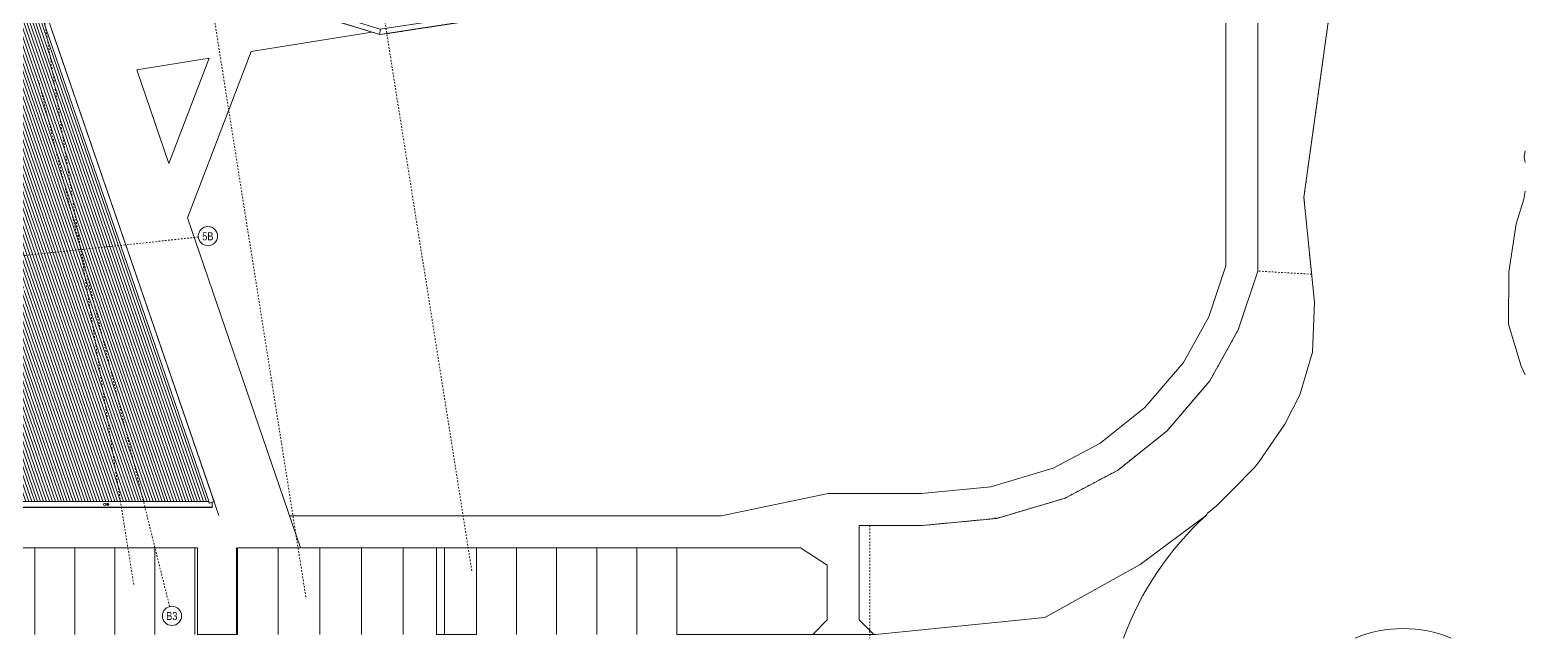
# Model space of a CAD drawing. Header units: metres. Extents: x -2358 to -2216, y 3959 to 4067.
# Drawn here: x -2309.8 to -2216.4, y 3958.9 to 3996.9 of the extents above; entities that cross this region are included whole.
import ezdxf

# ---------------------------------------------------------------- set-up
doc = ezdxf.new("R2010")
doc.units = ezdxf.units.M
doc.linetypes.add('AEC_Double Dash', pattern=[0.039, 0.015, -0.004, 0.006, -0.004, 0.006, -0.004])
doc.linetypes.add('Grid Line', pattern=[0.021, 0.012, -0.003, 0.003, -0.003])
for name, color, linetype, lineweight in [('A-CLNG', 13, 'Continuous', 5), ('A-CLNG-PATT', 13, 'Continuous', 5), ('A-DETL', 90, 'Continuous', 13), ('A-FLOR', 192, 'Continuous', 5), ('A-GENM', 13, 'Continuous', 5), ('A-ROOF', 132, 'Continuous', 5), ('A-ROOF-OTLN', 132, 'Continuous', 5), ('A-ROOF-PATT', 132, 'Continuous', 5), ('C-PROP-LINE', 91, 'AEC_Double Dash', 13), ('C-TOPO', 7, 'Continuous', 5), ('P-SANR-FIXT', 6, 'Continuous', 5), ('S-GRID', 1, 'Continuous', 5), ('S-GRID-IDEN', 1, 'Continuous', 5)]:
    doc.layers.add(name, color=color, linetype=linetype, lineweight=lineweight)
doc.styles.add('Arial Narrow', font='ARIALN.TTF', dxfattribs={"height": 0.5})

# ---------------------------------------------------------------- blocks, each defined once
blk = doc.blocks.new('Downpipe - L Spreader - Default-3252577-ROOF - Part B')
at = {"layer": 'P-SANR-FIXT'}
blk.add_hatch(color=11, dxfattribs=at).paths.add_polyline_path([(-0.04, 2.375), (-0.059, 2.372), (-0.077, 2.365), (-0.093, 2.353), (-0.105, 2.337), (-0.112, 2.319), (-0.115, 2.3), (-0.112, 2.281), (-0.105, 2.262), (-0.093, 2.247), (-0.077, 2.235), (-0.059, 2.228), (-0.04, 2.225), (-0.02, 2.228), (-0.002, 2.235), (0.013, 2.247), (0.025, 2.262), (0.033, 2.281), (0.035, 2.3), (0.033, 2.319), (0.025, 2.337), (0.013, 2.353), (-0.002, 2.365), (-0.02, 2.372)])
for start, end in [(0, 180), (180, 0)]:
    blk.add_arc((-0.04, 2.3), 0.075, start, end, dxfattribs=at)
blk = doc.blocks.new('Downpipe - L Spreader - Default-V12-ROOF - Part B')
at = {"layer": 'P-SANR-FIXT'}
for start, end in [(0, 180), (180, 0)]:
    blk.add_arc((-0.04, 2.3), 0.075, start, end, dxfattribs=at)
blk = doc.blocks.new('Roof Gutters3 - Roof Gutters-1885272-ROOF - Part B')
at = {"layer": 'A-ROOF'}
for p, q in [((-2309.829, 4000.084), (-2298.552, 3967.334)), ((-2309.649, 4000.508), (-2298.261, 3967.435)), ((-2309.645, 4000.509), (-2298.274, 3967.485)), ((-2298.615, 3967.434), (-2298.578, 3967.326)), ((-2298.552, 3967.334), (-2298.578, 3967.326)), ((-2298.261, 3967.435), (-2298.552, 3967.334)), ((-2298.263, 3967.45), (-2298.261, 3967.435))]:
    blk.add_line(p, q, dxfattribs=at)
blk = doc.blocks.new('GT01 - GT01-2642391-ROOF - Part B')
at = {"layer": 'A-GENM'}
for p, q in [((-2348.376, 3967.432), (-2352.563, 3967.432)), ((-2298.615, 3967.432), (-2348.376, 3967.432)), ((-2298.38, 3967.394), (-2298.38, 3967.264)), ((-2298.38, 3967.258), (-2298.377, 3967.089)), ((-2348.376, 3967.089), (-2352.563, 3967.089)), ((-2348.376, 3967.087), (-2352.563, 3967.087)), ((-2352.563, 3967.062), (-2348.376, 3967.062)), ((-2298.377, 3967.089), (-2348.376, 3967.089)), ((-2298.377, 3967.087), (-2348.376, 3967.087)), ((-2348.376, 3967.062), (-2298.377, 3967.062)), ((-2298.377, 3967.089), (-2298.377, 3967.087)), ((-2298.377, 3967.087), (-2298.377, 3967.067))]:
    blk.add_line(p, q, dxfattribs=at)
for centre, major_axis, start_param, end_param in [((-2298.38, 3967.264), (0, 0.0102), 1.570796, 2.233729), ((-2298.377, 3967.068), (0, 0.00646), 3.141593, 4.537366)]:
    blk.add_ellipse(centre, major_axis=major_axis, ratio=0.017376, start_param=start_param, end_param=end_param, dxfattribs=at)
blk = doc.blocks.new('Area 51 Ceiling - External FC - Area 51 Ceiling - External FC-2924300-ROOF - Part B')
at = {"layer": 'A-CLNG-PATT'}
h = blk.add_hatch(dxfattribs=at)
h.set_pattern_fill('FP_2', color=256, style=0, pattern_type=2)
h.set_pattern_definition([(270, (-2340.614, 3941.042), (1.2, 0.00101), []), (0.048, (-2340.614, 3941.042), (3e-06, 2.996), [])])
h.paths.add_polyline_path([(-2298.256, 3967.414), (-2298.264, 3967.433), (-2298.321, 3967.414), (-2298.261, 3967.414)])
at = {"layer": 'A-CLNG'}
for p, q in [((-2298.321, 3967.414), (-2298.256, 3967.414)), ((-2298.256, 3967.414), (-2298.263, 3967.434))]:
    blk.add_line(p, q, dxfattribs=at)
blk = doc.blocks.new('Roof Gutters4 - Roof Gutters-3348027-ROOF - Part B')
at = {"layer": 'A-ROOF'}
for p, q in [((-2236.48, 4012.03), (-2236.396, 4011.501)), ((-2236.453, 4012.035), (-2236.17, 4010.246)), ((-2236.149, 4012.083), (-2235.817, 4009.99)), ((-2236.146, 4012.083), (-2235.812, 4009.971)), ((-2236.17, 4010.246), (-2267.811, 4005.234)), ((-2236.17, 4010.246), (-2236.192, 4010.261)), ((-2235.817, 4009.99), (-2236.17, 4010.246)), ((-2235.817, 4009.99), (-2267.458, 4004.978)), ((-2235.812, 4009.971), (-2267.453, 4004.959)), ((-2235.812, 4009.971), (-2235.817, 4009.99)), ((-2267.811, 4005.234), (-2267.833, 4005.25)), ((-2267.458, 4004.978), (-2267.811, 4005.234)), ((-2267.811, 4005.234), (-2267.001, 4000.121)), ((-2267.453, 4004.959), (-2267.458, 4004.978)), ((-2267.458, 4004.978), (-2266.648, 3999.863)), ((-2267.453, 4004.959), (-2266.643, 3999.844)), ((-2309.502, 4000.505), (-2309.506, 4000.531)), ((-2309.381, 3999.74), (-2309.496, 4000.465)), ((-2309.385, 3999.754), (-2309.453, 4000.183)), ((-2309.197, 4000.553), (-2309.2, 4000.568)), ((-2308.908, 3998.725), (-2309.191, 4000.514)), ((-2309.17, 4000.557), (-2309.173, 4000.572)), ((-2309.09, 4000.049), (-2309.164, 4000.518)), ((-2298.915, 3999.996), (-2308.923, 3998.411)), ((-2298.913, 3999.977), (-2308.917, 3998.392)), ((-2298.892, 4000.311), (-2308.908, 3998.725)), ((-2298.915, 3999.996), (-2298.892, 4000.311)), ((-2298.913, 3999.977), (-2298.915, 3999.996)), ((-2287.905, 3996.607), (-2298.915, 3999.996)), ((-2287.902, 3996.588), (-2298.913, 3999.977)), ((-2298.892, 4000.311), (-2298.891, 4000.33)), ((-2287.881, 3996.922), (-2298.892, 4000.311)), ((-2267.001, 4000.121), (-2287.881, 3996.922)), ((-2267.001, 4000.121), (-2267.023, 4000.136)), ((-2266.648, 3999.863), (-2267.001, 4000.121)), ((-2266.648, 3999.863), (-2287.905, 3996.607)), ((-2266.643, 3999.844), (-2285.07, 3997.022)), ((-2266.643, 3999.844), (-2266.648, 3999.863)), ((-2308.992, 3998.61), (-2308.908, 3998.725)), ((-2308.908, 3998.725), (-2308.892, 3998.746)), ((-2287.905, 3996.607), (-2287.881, 3996.922)), ((-2287.902, 3996.588), (-2287.905, 3996.607)), ((-2287.422, 3996.661), (-2287.902, 3996.588)), ((-2287.881, 3996.922), (-2287.88, 3996.941))]:
    blk.add_line(p, q, dxfattribs=at)
blk = doc.blocks.new('Area 51 Ceiling - External FC1 - Area 51 Ceiling - External FC-3412687-ROOF - Part B')
at = {"layer": 'A-CLNG-PATT'}
h = blk.add_hatch(dxfattribs=at)
h.set_pattern_fill('FP_11', color=256, style=0, pattern_type=2)
h.set_pattern_definition([(189, (-2230.791, 4012.734), (0.37497, -2.36749), []), (279, (-2230.791, 4012.734), (1.185226, 0.187721), [])])
h.paths.add_polyline_path([(-2287.391, 3996.652), (-2284.84, 3997.059), (-2287.425, 3996.663)])
h.paths.add_polyline_path([(-2267.663, 4007.085), (-2257.676, 4008.659), (-2257.68, 4008.669), (-2267.663, 4007.087)])
h.paths.add_polyline_path([(-2257.577, 4008.674), (-2257.39, 4008.704), (-2257.393, 4008.714), (-2257.579, 4008.685)])
h.paths.add_polyline_path([(-2257.291, 4008.72), (-2247.304, 4010.293), (-2247.309, 4010.311), (-2257.292, 4008.73)])
h.paths.add_polyline_path([(-2247.205, 4010.308), (-2247.017, 4010.338), (-2247.022, 4010.357), (-2247.208, 4010.327), (-2247.206, 4010.312)])
h.paths.add_polyline_path([(-2246.919, 4010.354), (-2245.467, 4010.582), (-2245.47, 4010.602), (-2246.922, 4010.373), (-2246.919, 4010.358)])
h.paths.add_polyline_path([(-2236.547, 4011.988), (-2236.475, 4011.999), (-2236.48, 4012.026), (-2236.551, 4012.015), (-2236.549, 4012)])
h = blk.add_hatch(dxfattribs=at)
h.set_pattern_fill('FP_12', color=256, style=0, pattern_type=2)
h.set_pattern_definition([(72.83, (-2239.981, 3982.028), (-2.29304, 0.7085), []), (162.83, (-2239.981, 3982.028), (-0.01664382, -0.053867316), [])])
h.paths.add_polyline_path([(-2287.391, 3996.652), (-2287.425, 3996.663), (-2287.425, 3996.662), (-2287.391, 3996.652)])
at = {"layer": 'A-CLNG'}
for p, q in [((-2287.425, 3996.663), (-2287.391, 3996.652)), ((-2287.391, 3996.652), (-2287.425, 3996.662)), ((-2287.391, 3996.652), (-2284.84, 3997.059)), ((-2284.852, 3997.056), (-2287.391, 3996.652)), ((-2287.391, 3996.652), (-2287.391, 3996.652))]:
    blk.add_line(p, q, dxfattribs=at)
blk = doc.blocks.new('Family - ___-240017-ROOF - Part B')
at = {"layer": 'C-PROP-LINE'}
for p, q in [((-2226.983, 4009.382), (-2230.178, 3986.426)), ((-2230.178, 3986.426), (-2229.692, 3981.63)), ((-2234.28, 3978.15), (-2233.053, 3981.825)), ((-2229.692, 3981.63), (-2233.053, 3981.825)), ((-2236.055, 3974.972), (-2234.28, 3978.15)), ((-2238.72, 3971.855), (-2236.055, 3974.972)), ((-2241.822, 3969.384), (-2238.72, 3971.855)), ((-2245.086, 3967.654), (-2241.822, 3969.384)), ((-2249.163, 3966.443), (-2245.086, 3967.654)), ((-2253.993, 3965.944), (-2249.891, 3966.334)), ((-2249.891, 3966.334), (-2249.163, 3966.443)), ((-2257.301, 3965.944), (-2257.301, 3958.91)), ((-2257.301, 3965.944), (-2253.993, 3965.944))]:
    blk.add_line(p, q, dxfattribs=at)
blk = doc.blocks.new('Grid - A1-3055139-ROOF - Part B')
at = {"layer": 'S-GRID-IDEN'}
blk.add_circle((0, 0), 0.003, dxfattribs=at)

msp = doc.modelspace()

# ---------------------------------------------------------------- hatches: boundary and pattern name
at = {"layer": 'A-ROOF-PATT'}
h = msp.add_hatch(dxfattribs=at)
h.set_pattern_fill('FP_8', color=256, style=0, pattern_type=2)
h.set_pattern_definition([(109, (-3.94, 11.442), (-0.165465751, -0.056974427), [])])
h.paths.add_polyline_path([(-2312.591, 3980.367), (-2312.597, 3980.365), (-2312.597, 3980.366)])
h.paths.add_polyline_path([(-2313.169, 3980.3), (-2313.171, 3980.299), (-2313.175, 3980.299)])
h.paths.add_polyline_path([(-2315.611, 3980.017), (-2315.617, 3980.016), (-2315.617, 3980.016)])
h.paths.add_polyline_path([(-2352.563, 3967.434), (-2298.607, 3967.435), (-2309.848, 4000.081), (-2310.32, 4000.005), (-2310.314, 3999.956), (-2310.483, 3999.929), (-2310.491, 3999.979), (-2310.537, 3999.971), (-2310.53, 3999.922), (-2310.964, 3999.855), (-2310.972, 3999.903), (-2311.033, 3999.892), (-2311.026, 3999.843), (-2311.398, 3999.785), (-2311.406, 3999.834), (-2311.475, 3999.823), (-2311.468, 3999.773), (-2311.956, 3999.698), (-2311.964, 3999.745), (-2312.007, 3999.739), (-2311.999, 3999.689), (-2312.491, 3999.611), (-2312.499, 3999.661), (-2312.506, 3999.66), (-2312.499, 3999.61), (-2312.886, 3999.549), (-2312.894, 3999.598), (-2312.979, 3999.585), (-2312.971, 3999.535), (-2314.374, 3999.313), (-2314.382, 3999.362), (-2314.467, 3999.348), (-2314.46, 3999.3), (-2314.917, 3999.227), (-2314.925, 3999.276), (-2314.948, 3999.273), (-2314.94, 3999.223), (-2315.374, 3999.155), (-2315.382, 3999.204), (-2315.398, 3999.201), (-2315.39, 3999.152), (-2316.328, 3999.004), (-2316.337, 3999.053), (-2316.343, 3999.051), (-2316.337, 3999.002), (-2316.808, 3998.928), (-2316.816, 3998.977), (-2316.863, 3998.969), (-2316.855, 3998.92), (-2317.242, 3998.859), (-2317.25, 3998.908), (-2318.708, 3998.677), (-2318.77, 3999.07), (-2319.639, 3998.931), (-2318.75, 3993.313), (-2318.753, 3993.313), (-2318.665, 3992.953), (-2339.573, 3987.744), (-2340.678, 3990.952), (-2352.563, 3986.794), (-2352.563, 3975.751), (-2350.524, 3975.987), (-2350.54, 3976.126), (-2350.536, 3976.124), (-2350.535, 3976.126), (-2350.37, 3976.145), (-2350.37, 3976.145), (-2350.366, 3976.145), (-2350.35, 3976.007), (-2344.792, 3976.649), (-2344.808, 3976.789), (-2344.804, 3976.787), (-2344.803, 3976.789), (-2344.638, 3976.807), (-2344.638, 3976.808), (-2344.634, 3976.808), (-2344.618, 3976.67), (-2339.06, 3977.312), (-2339.076, 3977.452), (-2339.072, 3977.45), (-2339.071, 3977.452), (-2338.906, 3977.47), (-2338.906, 3977.471), (-2338.902, 3977.471), (-2338.886, 3977.332), (-2333.328, 3977.975), (-2333.344, 3978.115), (-2333.34, 3978.113), (-2333.34, 3978.115), (-2333.174, 3978.133), (-2333.174, 3978.134), (-2333.17, 3978.134), (-2333.155, 3977.995), (-2327.597, 3978.638), (-2327.613, 3978.778), (-2327.609, 3978.776), (-2327.608, 3978.778), (-2327.442, 3978.796), (-2327.442, 3978.797), (-2327.439, 3978.797), (-2327.423, 3978.658), (-2321.865, 3979.301), (-2321.881, 3979.441), (-2321.877, 3979.439), (-2321.876, 3979.44), (-2321.71, 3979.459), (-2321.71, 3979.46), (-2321.707, 3979.46), (-2321.691, 3979.321), (-2316.133, 3979.964), (-2316.149, 3980.104), (-2316.145, 3980.101), (-2316.144, 3980.103), (-2315.978, 3980.122), (-2315.978, 3980.123), (-2315.975, 3980.122), (-2315.959, 3979.983), (-2315.712, 3980.013), (-2315.701, 3980.013), (-2315.182, 3980.074), (-2315.165, 3980.075), (-2312.764, 3980.353), (-2312.755, 3980.355), (-2310.588, 3980.607), (-2310.599, 3980.711), (-2310.052, 3980.774), (-2310.044, 3980.704), (-2310.035, 3980.619), (-2310.582, 3980.556), (-2310.587, 3980.599), (-2310.698, 3980.586), (-2311.066, 3980.543), (-2312.145, 3980.418), (-2312.165, 3980.417), (-2312.193, 3980.413), (-2312.247, 3980.406), (-2312.32, 3980.397), (-2315.958, 3979.976), (-2315.952, 3979.925), (-2315.956, 3979.926), (-2315.957, 3979.924), (-2316.122, 3979.906), (-2316.123, 3979.905), (-2316.126, 3979.905), (-2316.132, 3979.956), (-2321.69, 3979.313), (-2321.684, 3979.262), (-2321.688, 3979.263), (-2321.688, 3979.261), (-2321.854, 3979.243), (-2321.855, 3979.242), (-2321.858, 3979.242), (-2321.864, 3979.293), (-2327.422, 3978.65), (-2327.416, 3978.599), (-2327.42, 3978.6), (-2327.42, 3978.598), (-2327.586, 3978.58), (-2327.587, 3978.579), (-2327.59, 3978.579), (-2327.596, 3978.63), (-2333.154, 3977.987), (-2333.148, 3977.937), (-2333.151, 3977.937), (-2333.152, 3977.935), (-2333.318, 3977.917), (-2333.319, 3977.916), (-2333.322, 3977.916), (-2333.328, 3977.967), (-2338.885, 3977.325), (-2338.88, 3977.274), (-2338.883, 3977.274), (-2338.884, 3977.272), (-2339.05, 3977.254), (-2339.051, 3977.253), (-2339.054, 3977.254), (-2339.059, 3977.304), (-2344.617, 3976.662), (-2344.611, 3976.611), (-2344.615, 3976.611), (-2344.616, 3976.61), (-2344.781, 3976.591), (-2344.783, 3976.591), (-2344.785, 3976.591), (-2344.791, 3976.642), (-2350.349, 3975.999), (-2350.343, 3975.948), (-2350.347, 3975.948), (-2350.348, 3975.947), (-2350.513, 3975.928), (-2350.514, 3975.928), (-2350.517, 3975.928), (-2350.523, 3975.979), (-2352.563, 3975.743), (-2352.563, 3968.737)])
h.paths.add_polyline_path([(-2339.33, 3988.188), (-2339.33, 3988.188), (-2339.332, 3988.192)])

# ---------------------------------------------------------------- linework, layer by layer
at = {"layer": 'A-DETL'}
msp.add_line((-2308.384, 3996.824), (-2297.961, 3966.556), dxfattribs=at)
at = {"layer": 'A-DETL', "lineweight": 5}
for p, q in [((-2309.458, 3964.544), (-2309.458, 3959.144)), ((-2306.958, 3964.544), (-2306.958, 3959.144)), ((-2304.458, 3964.544), (-2304.458, 3959.144)), ((-2301.958, 3964.544), (-2301.958, 3959.144)), ((-2299.458, 3964.544), (-2299.458, 3959.144)), ((-2296.858, 3964.544), (-2296.858, 3959.144)), ((-2294.258, 3964.544), (-2294.258, 3959.144)), ((-2291.658, 3964.544), (-2291.658, 3959.144)), ((-2289.058, 3964.544), (-2289.058, 3959.144)), ((-2286.458, 3964.544), (-2286.458, 3959.144)), ((-2283.858, 3964.544), (-2283.858, 3959.144)), ((-2281.858, 3964.544), (-2281.858, 3959.144)), ((-2279.358, 3964.544), (-2279.358, 3959.144)), ((-2276.858, 3964.544), (-2276.858, 3959.144)), ((-2274.358, 3964.544), (-2274.358, 3959.144)), ((-2271.858, 3964.544), (-2271.858, 3959.144)), ((-2269.358, 3964.544), (-2269.358, 3959.144))]:
    msp.add_line(p, q, dxfattribs=at)
at = {"layer": 'A-FLOR'}
for p, q in [((-2233.053, 3981.825), (-2233.053, 4008.365)), ((-2235.053, 4008.049), (-2235.053, 3982.15)), ((-2227.237, 4007.56), (-2230.178, 3986.426)), ((-2288.404, 3996.742), (-2295.945, 3995.54)), ((-2295.945, 3995.54), (-2299.931, 3985.157)), ((-2298.567, 3995.122), (-2303.097, 3994.399)), ((-2303.097, 3994.399), (-2301.092, 3988.545)), ((-2301.092, 3988.545), (-2298.567, 3995.122)), ((-2216.406, 3988.971), (-2216.356, 3989.332)), ((-2216.356, 3988.607), (-2216.406, 3988.971)), ((-2216.44, 3986.316), (-2216.356, 3986.82)), ((-2230.178, 3986.426), (-2229.514, 3979.878)), ((-2216.922, 3984.776), (-2216.44, 3986.316)), ((-2299.931, 3985.157), (-2292.869, 3964.544)), ((-2217.371, 3981.762), (-2216.922, 3984.776)), ((-2235.053, 3982.15), (-2236.117, 3978.962)), ((-2234.28, 3978.15), (-2233.053, 3981.825)), ((-2217.386, 3978.517), (-2217.371, 3981.762)), ((-2229.514, 3979.878), (-2229.575, 3978.32)), ((-2236.117, 3978.962), (-2237.704, 3976.121)), ((-2216.595, 3975.879), (-2217.386, 3978.517)), ((-2236.055, 3974.972), (-2234.28, 3978.15)), ((-2237.704, 3976.121), (-2240.116, 3973.3)), ((-2216.356, 3975.343), (-2216.595, 3975.879)), ((-2238.72, 3971.855), (-2236.055, 3974.972)), ((-2240.116, 3973.3), (-2242.923, 3971.064)), ((-2241.822, 3969.384), (-2238.72, 3971.855)), ((-2242.923, 3971.064), (-2245.847, 3969.514)), ((-2245.847, 3969.514), (-2249.739, 3968.358)), ((-2245.086, 3967.654), (-2241.822, 3969.384)), ((-2249.739, 3968.358), (-2254.088, 3967.944)), ((-2234.603, 3968.201), (-2235.627, 3967.168)), ((-2259.888, 3967.944), (-2266.583, 3966.544)), ((-2254.088, 3967.944), (-2259.888, 3967.944)), ((-2249.356, 3966.385), (-2245.086, 3967.654)), ((-2266.583, 3966.544), (-2293.554, 3966.544)), ((-2253.993, 3965.944), (-2249.356, 3966.385)), ((-2240.407, 3963.498), (-2236.265, 3966.582)), ((-2236.223, 3966.68), (-2236.265, 3966.582)), ((-2235.627, 3967.168), (-2236.223, 3966.68)), ((-2257.952, 3960.044), (-2257.952, 3965.944)), ((-2257.952, 3965.944), (-2253.993, 3965.944)), ((-2316.858, 3964.544), (-2299.296, 3964.544)), ((-2299.296, 3959.144), (-2299.296, 3964.544)), ((-2296.796, 3964.544), (-2296.796, 3959.144)), ((-2284.358, 3964.544), (-2296.796, 3964.544)), ((-2292.869, 3964.544), (-2261.626, 3964.544)), ((-2284.358, 3964.544), (-2284.358, 3959.144)), ((-2281.858, 3964.544), (-2281.858, 3959.144)), ((-2269.358, 3959.144), (-2269.358, 3964.544)), ((-2261.626, 3964.544), (-2259.952, 3963.468)), ((-2259.952, 3963.468), (-2259.952, 3960.044)), ((-2246.364, 3960.197), (-2240.407, 3963.498)), ((-2259.952, 3960.044), (-2260.852, 3959.144)), ((-2257.052, 3959.144), (-2257.952, 3960.044)), ((-2256.946, 3959.144), (-2246.364, 3960.197)), ((-2296.796, 3959.144), (-2299.296, 3959.144)), ((-2284.358, 3959.144), (-2281.858, 3959.144)), ((-2269.358, 3959.144), (-2256.946, 3959.144))]:
    msp.add_line(p, q, dxfattribs=at)
for centre, radius, start, end in [((-2222.91, 3951.964), 19.8, 132.41517, 159.46271), ((-2223.977, 3951.605), 7.9, 67.64645, 112.35355)]:
    msp.add_arc(centre, radius, start, end, dxfattribs=at)
at = {"layer": 'A-ROOF'}
msp.add_line((-2352.563, 3967.434), (-2298.607, 3967.434), dxfattribs=at)
at = {"layer": 'A-ROOF-OTLN'}
for p, q in [((-2298.278, 3967.485), (-2298.263, 3967.485)), ((-2298.263, 3967.485), (-2298.263, 3967.446))]:
    msp.add_line(p, q, dxfattribs=at)
at = {"layer": 'C-TOPO'}
for p, q in [((-2229.575, 3978.32), (-2229.637, 3976.762)), ((-2229.637, 3976.762), (-2230.427, 3974.092)), ((-2230.427, 3974.092), (-2231.371, 3972.257)), ((-2231.371, 3972.257), (-2233.012, 3969.863)), ((-2233.283, 3969.532), (-2234.603, 3968.201)), ((-2233.012, 3969.863), (-2233.283, 3969.532))]:
    msp.add_line(p, q, dxfattribs=at)
at = {"layer": 'S-GRID', "linetype": 'Grid Line'}
for p, q in [((-2282.158, 3963.115), (-2297.76, 4061.618)), ((-2292.528, 3961.473), (-2308.13, 4059.976)), ((-2303.284, 3962.259), (-2318.501, 4058.333)), ((-2301.038, 3960.88), (-2309.223, 3993.706)), ((-2299.241, 3983.944), (-2353.831, 3978.206))]:
    msp.add_line(p, q, dxfattribs=at)

# ---------------------------------------------------------------- block references
at = {"layer": 'A-CLNG'}
for name in ['Area 51 Ceiling - External FC1 - Area 51 Ceiling - External FC-3412687-ROOF - Part B', 'Area 51 Ceiling - External FC - Area 51 Ceiling - External FC-2924300-ROOF - Part B']:
    msp.add_blockref(name, (0, 0), dxfattribs=at)
at = {"layer": 'A-GENM'}
msp.add_blockref('GT01 - GT01-2642391-ROOF - Part B', (0, 0), dxfattribs=at)
at = {"layer": 'A-ROOF'}
for name in ['Roof Gutters3 - Roof Gutters-1885272-ROOF - Part B', 'Roof Gutters4 - Roof Gutters-3348027-ROOF - Part B']:
    msp.add_blockref(name, (0, 0), dxfattribs=at)
at = {"layer": 'C-PROP-LINE'}
msp.add_blockref('Family - ___-240017-ROOF - Part B', (0, 0), dxfattribs=at)
at = {"layer": 'P-SANR-FIXT', "rotation": 180}
for name, p in [('Downpipe - L Spreader - Default-V12-ROOF - Part B', (-2305.133, 3969.56)), ('Downpipe - L Spreader - Default-3252577-ROOF - Part B', (-2304.943, 3969.56))]:
    msp.add_blockref(name, p, dxfattribs=at)
at = {"layer": 'S-GRID-IDEN'}
for p, xscale, yscale, zscale, rotation in [((-2298.645, 3984.007), 199.9999999999998, 199.9999999999998, 199.9999999999998, 96.00000000000018), ((-2300.893, 3960.298), 199.9999999999999, 199.9999999999999, 199.9999999999999, 14.00032838814519)]:
    msp.add_blockref('Grid - A1-3055139-ROOF - Part B', p, dxfattribs=dict(at, xscale=xscale, yscale=yscale, zscale=zscale, rotation=rotation))

# ---------------------------------------------------------------- texts
at = {"layer": 'S-GRID-IDEN', "char_height": 0.5, "width": 0.84979, "attachment_point": 1, "style": 'Arial Narrow'}
for s, insert in [('5B', (-2299, 3984.247)), ('B3', (-2301.252, 3960.539))]:
    msp.add_mtext(s, dxfattribs=dict(at, insert=insert))

doc.saveas('drawing.dxf')
